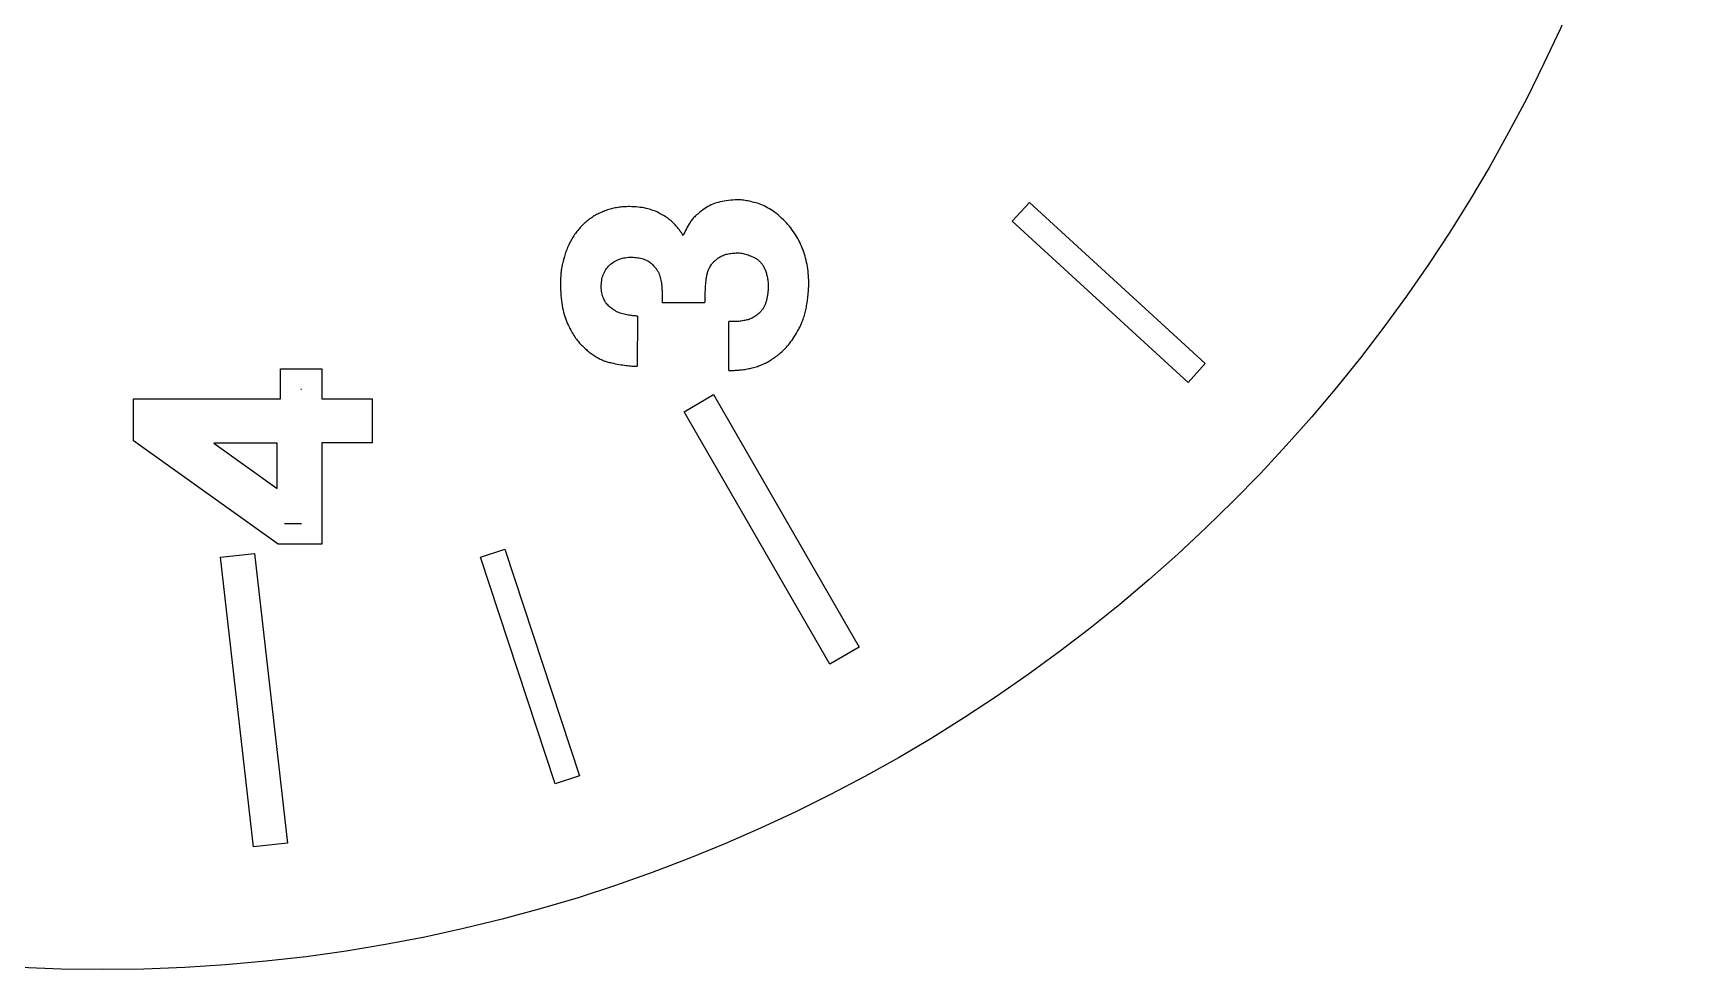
# Model space of a CAD drawing. Header units: millimetres. Extents: x 52.4 to 100, y -49.5 to -1.9.
# Drawn here: x 75.17 to 100.03, y -49.54 to -35.59 of the extents above; entities that cross this region are included whole.
import ezdxf

# ---------------------------------------------------------------- set-up
doc = ezdxf.new("R2010")
doc.units = ezdxf.units.MM
doc.layers.get('0').update_dxf_attribs({"linetype": 'CONTINUOUS'})

msp = doc.modelspace()

# ---------------------------------------------------------------- linework, layer by layer
for p, q in [((85.176, -39.61), (84.538, -39.611)), ((84.169, -39.808), (84.164, -40.553)), ((85.53, -40.618), (85.53, -39.886)), ((79.153, -40.893), (79.166, -40.893)), ((79.166, -42.902), (78.913, -42.902))]:
    msp.add_line(p, q)
for points in [[(90.009, -38.112), (92.63, -40.515), (92.373, -40.796), (89.751, -38.393)], [(78.853, -41.038), (78.853, -40.593), (79.466, -40.593), (79.466, -41.038), (80.216, -41.038), (80.216, -41.693), (79.466, -41.693), (79.466, -43.202), (78.817, -43.202), (76.66, -41.664), (76.66, -41.038)], [(84.864, -41.231), (85.304, -40.977), (87.475, -44.739), (87.035, -44.993)], [(78.802, -41.702), (77.857, -41.702), (78.802, -42.376)], [(78.955, -47.657), (78.451, -47.715), (77.959, -43.399), (78.464, -43.342)], [(83.305, -46.656), (82.943, -46.776), (81.83, -43.399), (82.192, -43.279)]]:
    msp.add_lwpolyline(points, close=True)
msp.add_circle((76.2, -25.717), 23.825)
for points, knots in [([(84.052, -38.175), (84.023, -38.176), (83.966, -38.178), (83.881, -38.187), (83.801, -38.204), (83.723, -38.224), (83.649, -38.253), (83.578, -38.285), (83.51, -38.324), (83.446, -38.369), (83.387, -38.419), (83.33, -38.472), (83.28, -38.531), (83.232, -38.592), (83.192, -38.659), (83.153, -38.729), (83.12, -38.803), (83.102, -38.855), (83.093, -38.881)], [0, 0, 0, 0, 0.06825, 0.134542, 0.198798, 0.261194, 0.323007, 0.384257, 0.445074, 0.505936, 0.566955, 0.627318, 0.687399, 0.747889, 0.809395, 0.87143, 0.934766, 1, 1, 1, 1]), ([(84.721, -38.435), (84.709, -38.422), (84.681, -38.393), (84.629, -38.353), (84.565, -38.312), (84.489, -38.268), (84.4, -38.228), (84.296, -38.199), (84.179, -38.181), (84.095, -38.177), (84.052, -38.175)], [0, 0, 0, 0, 0.074427, 0.162823, 0.266102, 0.384832, 0.517311, 0.66189, 0.82285, 1, 1, 1, 1]), ([(85.627, -38.075), (85.582, -38.078), (85.496, -38.084), (85.375, -38.109), (85.268, -38.147), (85.177, -38.2), (85.103, -38.257), (85.039, -38.31), (84.989, -38.359), (84.965, -38.394), (84.954, -38.41)], [0, 0, 0, 0, 0.173412, 0.330592, 0.474593, 0.608688, 0.730688, 0.836551, 0.925482, 1, 1, 1, 1]), ([(86.37, -38.395), (86.336, -38.362), (86.27, -38.3), (86.165, -38.223), (86.062, -38.164), (85.96, -38.125), (85.864, -38.102), (85.777, -38.083), (85.699, -38.074), (85.65, -38.075), (85.627, -38.075)], [0, 0, 0, 0, 0.171148, 0.325891, 0.467984, 0.597949, 0.716935, 0.823662, 0.917354, 1, 1, 1, 1]), ([(84.85, -38.605), (84.844, -38.594), (84.831, -38.57), (84.802, -38.532), (84.765, -38.485), (84.737, -38.453), (84.721, -38.435)], [0, 0, 0, 0, 0.170451, 0.393935, 0.669559, 1, 1, 1, 1]), ([(84.954, -38.41), (84.935, -38.442), (84.897, -38.505), (84.866, -38.572), (84.85, -38.605)], [0, 0, 0, 0, 0.499034, 1, 1, 1, 1]), ([(86.723, -39.34), (86.722, -39.294), (86.721, -39.203), (86.705, -39.071), (86.678, -38.943), (86.639, -38.822), (86.589, -38.706), (86.528, -38.596), (86.455, -38.491), (86.399, -38.427), (86.37, -38.395)], [0, 0, 0, 0, 0.133206, 0.262248, 0.386842, 0.510247, 0.631413, 0.752818, 0.875408, 1, 1, 1, 1]), ([(83.093, -38.881), (83.085, -38.906), (83.071, -38.953), (83.053, -39.024), (83.04, -39.09), (83.031, -39.152), (83.027, -39.209), (83.023, -39.258), (83.021, -39.299), (83.022, -39.323), (83.022, -39.334)], [0, 0, 0, 0, 0.167433, 0.324684, 0.470235, 0.608224, 0.732674, 0.839441, 0.928489, 1, 1, 1, 1]), ([(83.63, -39.371), (83.631, -39.339), (83.634, -39.277), (83.657, -39.19), (83.697, -39.113), (83.751, -39.047), (83.819, -38.995), (83.898, -38.956), (83.988, -38.933), (84.051, -38.93), (84.084, -38.928)], [0, 0, 0, 0, 0.134602, 0.258606, 0.376372, 0.494955, 0.613205, 0.734167, 0.861145, 1, 1, 1, 1]), ([(84.084, -38.928), (84.115, -38.93), (84.173, -38.934), (84.254, -38.953), (84.324, -38.981), (84.378, -39.021), (84.421, -39.065), (84.456, -39.108), (84.483, -39.15), (84.494, -39.18), (84.499, -39.194)], [0, 0, 0, 0, 0.176234, 0.332261, 0.471395, 0.600075, 0.716253, 0.821283, 0.914417, 1, 1, 1, 1]), ([(85.253, -39.069), (85.259, -39.058), (85.273, -39.034), (85.302, -39.002), (85.338, -38.97), (85.379, -38.935), (85.431, -38.906), (85.493, -38.884), (85.565, -38.87), (85.616, -38.867), (85.642, -38.866)], [0, 0, 0, 0, 0.08302, 0.175567, 0.280302, 0.398142, 0.52648, 0.666969, 0.824312, 1, 1, 1, 1]), ([(85.642, -38.866), (85.665, -38.865), (85.711, -38.865), (85.783, -38.881), (85.859, -38.91), (85.925, -38.942), (85.978, -38.977), (86.012, -39.012), (86.043, -39.053), (86.067, -39.102), (86.088, -39.157), (86.104, -39.219), (86.115, -39.288), (86.118, -39.336), (86.119, -39.361)], [0, 0, 0, 0, 0.084671, 0.177824, 0.281966, 0.398902, 0.46047, 0.522987, 0.588266, 0.657261, 0.732558, 0.814229, 0.902831, 1, 1, 1, 1]), ([(84.499, -39.194), (84.507, -39.219), (84.523, -39.273), (84.531, -39.347), (84.536, -39.413), (84.538, -39.472), (84.538, -39.539), (84.538, -39.586), (84.538, -39.611)], [0, 0, 0, 0, 0.189701, 0.402255, 0.524469, 0.663885, 0.822369, 1, 1, 1, 1]), ([(85.176, -39.61), (85.177, -39.578), (85.179, -39.516), (85.182, -39.429), (85.186, -39.352), (85.191, -39.285), (85.198, -39.225), (85.211, -39.169), (85.229, -39.117), (85.245, -39.085), (85.253, -39.069)], [0, 0, 0, 0, 0.177252, 0.335221, 0.473315, 0.593043, 0.701459, 0.803455, 0.903289, 1, 1, 1, 1]), ([(83.022, -39.334), (83.023, -39.39), (83.027, -39.496), (83.046, -39.646), (83.075, -39.778), (83.116, -39.892), (83.162, -39.99), (83.21, -40.076), (83.257, -40.149), (83.293, -40.19), (83.309, -40.209)], [0, 0, 0, 0, 0.177634, 0.337669, 0.480572, 0.60856, 0.723787, 0.826204, 0.918796, 1, 1, 1, 1]), ([(83.913, -39.761), (83.9, -39.757), (83.872, -39.747), (83.83, -39.724), (83.785, -39.691), (83.737, -39.653), (83.692, -39.602), (83.66, -39.536), (83.637, -39.458), (83.632, -39.401), (83.63, -39.371)], [0, 0, 0, 0, 0.080422, 0.172536, 0.27849, 0.400457, 0.53027, 0.670587, 0.824253, 1, 1, 1, 1]), ([(86.119, -39.361), (86.119, -39.382), (86.117, -39.424), (86.11, -39.484), (86.101, -39.539), (86.088, -39.589), (86.073, -39.634), (86.054, -39.674), (86.032, -39.71), (85.998, -39.75), (85.952, -39.791), (85.894, -39.829), (85.834, -39.858), (85.792, -39.867), (85.771, -39.871)], [0, 0, 0, 0, 0.095145, 0.184244, 0.266458, 0.342433, 0.412113, 0.477821, 0.538957, 0.598007, 0.707352, 0.809504, 0.905686, 1, 1, 1, 1]), ([(86.308, -40.347), (86.33, -40.328), (86.378, -40.287), (86.443, -40.207), (86.51, -40.112), (86.564, -40.02), (86.607, -39.938), (86.634, -39.868), (86.659, -39.793), (86.679, -39.713), (86.696, -39.628), (86.709, -39.536), (86.719, -39.44), (86.721, -39.374), (86.723, -39.34)], [0, 0, 0, 0, 0.078481, 0.169166, 0.272653, 0.389642, 0.453223, 0.51995, 0.589865, 0.663257, 0.74102, 0.822735, 0.909236, 1, 1, 1, 1]), ([(84.169, -39.808), (84.164, -39.807), (84.152, -39.806), (84.13, -39.804), (84.102, -39.8), (84.055, -39.796), (83.99, -39.785), (83.939, -39.769), (83.913, -39.761)], [0, 0, 0, 0, 0.059073, 0.140877, 0.2512, 0.383819, 0.685496, 1, 1, 1, 1]), ([(85.771, -39.871), (85.747, -39.876), (85.699, -39.886), (85.639, -39.887), (85.595, -39.888), (85.568, -39.886), (85.547, -39.887), (85.535, -39.886), (85.53, -39.886)], [0, 0, 0, 0, 0.304192, 0.603859, 0.739898, 0.851793, 0.939463, 1, 1, 1, 1]), ([(83.309, -40.209), (83.328, -40.228), (83.365, -40.266), (83.422, -40.319), (83.481, -40.364), (83.539, -40.405), (83.599, -40.439), (83.659, -40.467), (83.72, -40.489), (83.8, -40.509), (83.894, -40.526), (83.996, -40.542), (84.084, -40.552), (84.139, -40.553), (84.164, -40.553)], [0, 0, 0, 0, 0.085424, 0.166583, 0.244462, 0.319163, 0.390838, 0.46038, 0.528289, 0.595103, 0.719751, 0.82792, 0.921481, 1, 1, 1, 1]), ([(85.899, -40.573), (85.925, -40.565), (85.974, -40.551), (86.043, -40.522), (86.107, -40.493), (86.161, -40.46), (86.208, -40.427), (86.248, -40.398), (86.281, -40.372), (86.3, -40.355), (86.308, -40.347)], [0, 0, 0, 0, 0.170793, 0.329566, 0.475341, 0.611065, 0.733742, 0.838023, 0.927448, 1, 1, 1, 1]), ([(85.53, -40.618), (85.552, -40.618), (85.593, -40.617), (85.652, -40.612), (85.704, -40.609), (85.762, -40.603), (85.827, -40.591), (85.876, -40.579), (85.899, -40.573)], [0, 0, 0, 0, 0.176838, 0.334255, 0.474036, 0.594619, 0.808041, 1, 1, 1, 1])]:
    msp.add_open_spline(points, degree=3, knots=knots)

doc.saveas('drawing.dxf')
